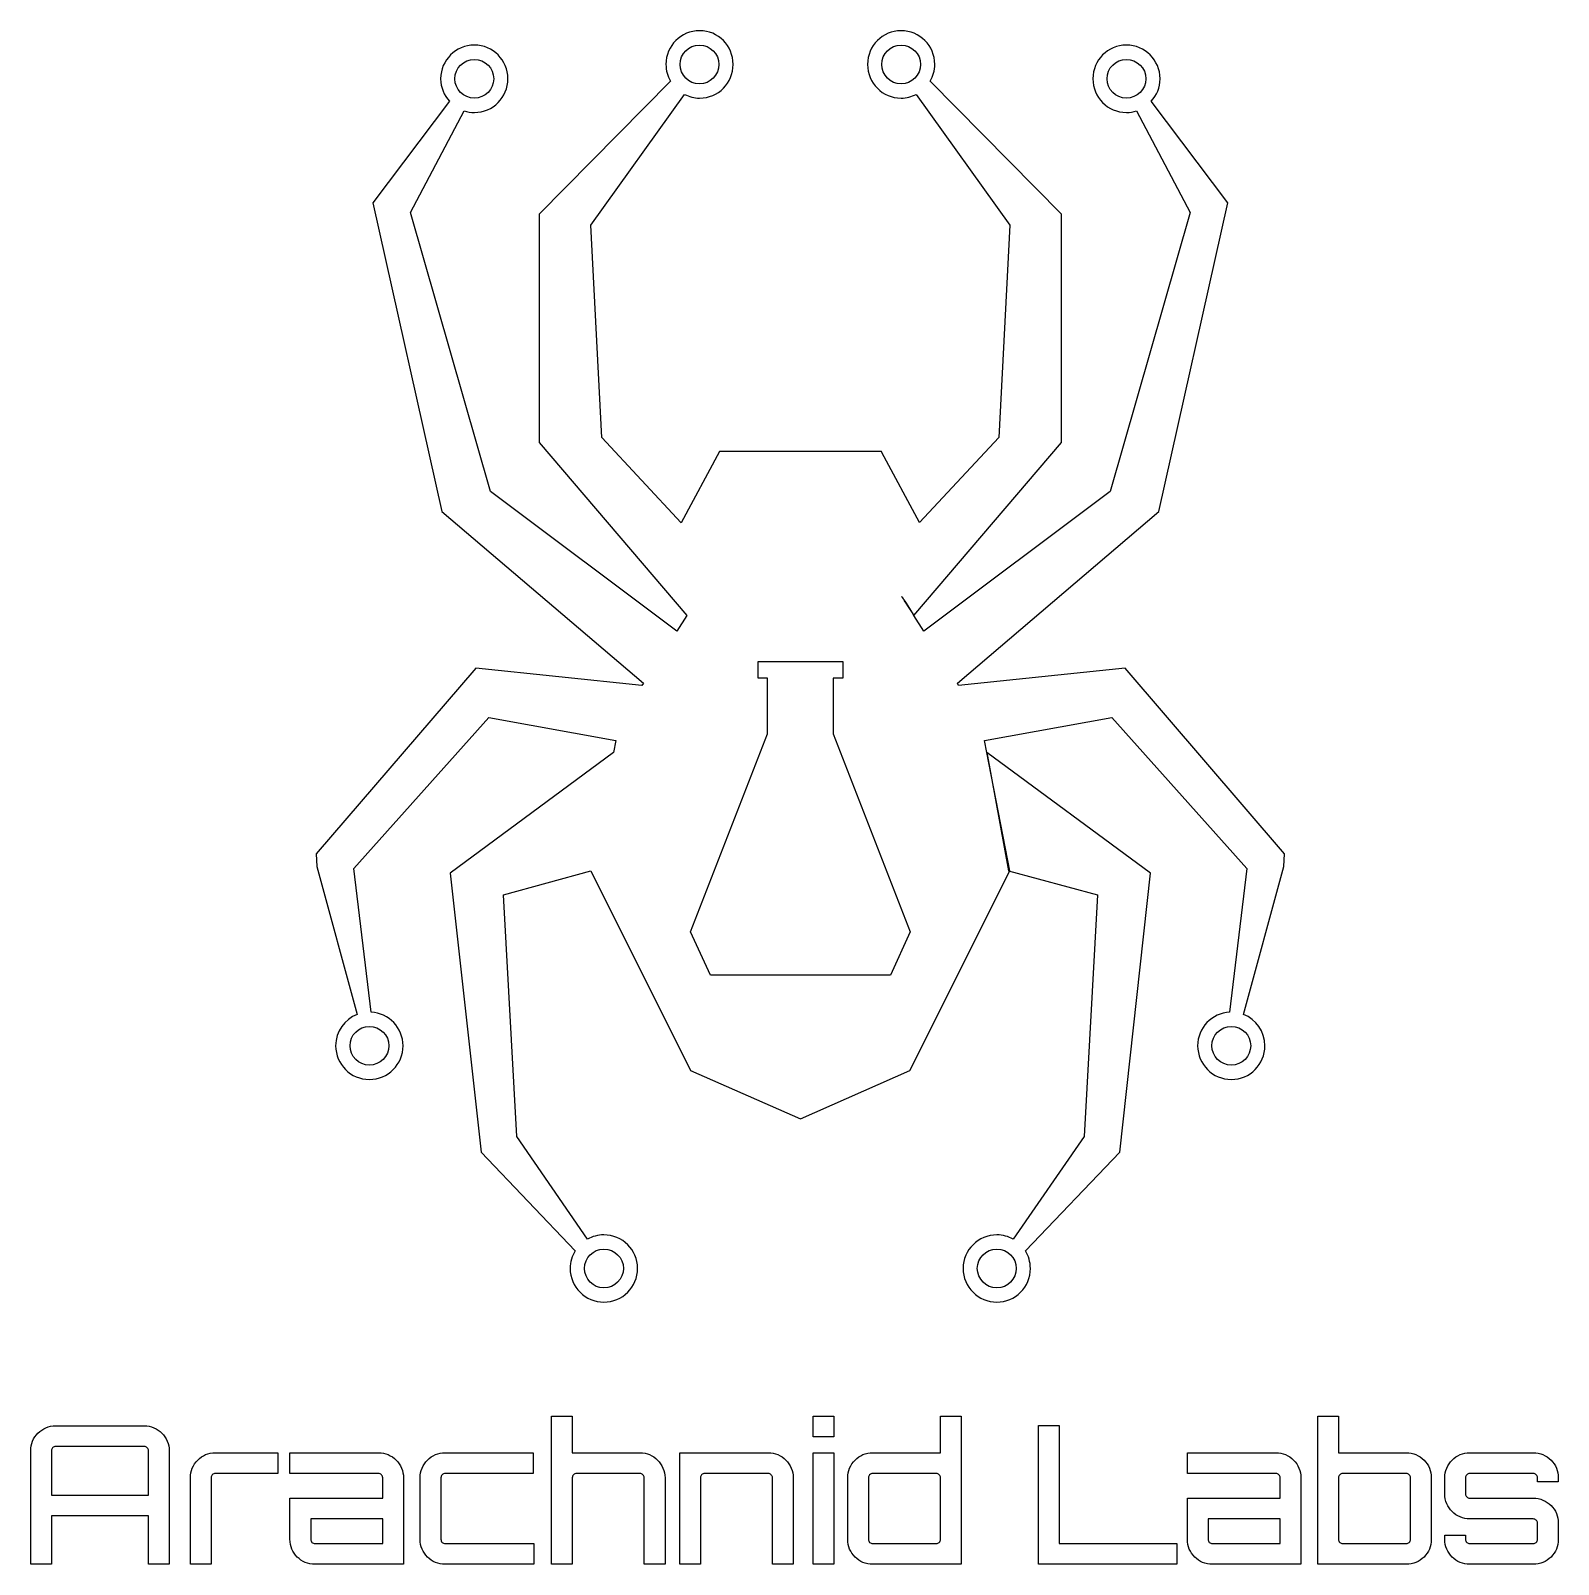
# Model space of a CAD drawing. Header units: millimetres. Extents: x 0.3 to 63, y 0.1 to 63.1.
import ezdxf

# ---------------------------------------------------------------- set-up
doc = ezdxf.new("R2010")
doc.units = ezdxf.units.MM
doc.layers.get('0').update_dxf_attribs({"linetype": 'CONTINUOUS', "true_color": 0xffffff})
doc.layers.add('Beaker', color=7, linetype='CONTINUOUS', true_color=0xffffff)

msp = doc.modelspace()

# ---------------------------------------------------------------- linework, layer by layer
at = {"color": 7, "true_color": 0xffffff}
for points in [[(27.777012, 63.129583), (27.777012, 63.129583)], [(27.768193, 62.538681), (27.768193, 62.538681)], [(36.049653, 62.538681), (36.049653, 62.538681)], [(18.525415, 61.947778), (18.525415, 61.947778)], [(45.30125, 61.947778), (45.30125, 61.947778)], [(26.577568, 61.057014), (21.188887, 55.597778), (21.188887, 46.213889), (27.247846, 39.114236), (26.833332, 38.470417), (19.186874, 44.203056), (15.90604, 55.668333), (18.102082, 59.839931)], [(36.667014, 60.510208), (40.521111, 55.139167), (40.0625, 46.416736), (36.808125, 42.924236), (35.255903, 45.799375), (35.247097, 45.852292), (28.597236, 45.852292), (27.018554, 42.915417), (23.764165, 46.416736), (23.305554, 55.139167), (27.159651, 60.510208)], [(45.724569, 59.839931), (47.920611, 55.668333), (44.639778, 44.203056), (36.9845, 38.470417), (36.578805, 39.114236), (42.637778, 46.213889), (42.637778, 55.597778), (37.249097, 61.057014)], [(17.50236, 60.227986), (14.353818, 56.065208), (17.193679, 43.382847), (25.466318, 36.327292), (25.404582, 36.239097), (18.578332, 36.953472), (12.025485, 29.315833), (12.051929, 28.795486), (13.709984, 22.727708)], [(50.116667, 22.727708), (51.774722, 28.795486), (51.801166, 29.315833), (45.248319, 36.953472), (38.41325, 36.239097), (38.360333, 36.327292), (46.632972, 43.382847), (49.472833, 56.065208), (46.324291, 60.227986)], [(30.175903, 37.226875), (30.572778, 37.226875), (33.253889, 37.226875), (33.650764, 37.226875), (33.650764, 36.538958), (33.253889, 36.538958), (33.262694, 34.245903), (36.420055, 26.114375), (35.608666, 24.341667), (28.217971, 24.341667), (27.406582, 26.114375), (30.563944, 34.245903), (30.563944, 36.538958), (30.175889, 36.538958), (30.175903, 37.226875)], [(14.283248, 22.815903), (13.577693, 28.724931), (19.125123, 34.916181), (24.337415, 33.9725), (24.240401, 33.478611), (17.537623, 28.522083), (18.798818, 17.074444), (22.670554, 13.0175)], [(23.173262, 13.49375), (20.262846, 17.718264), (19.71604, 27.631319), (23.305554, 28.619097), (27.406596, 20.425833), (31.913333, 18.432639), (36.41125, 20.425833), (40.512292, 28.619097), (39.577431, 33.487431), (39.480417, 33.9725), (44.701528, 34.916181), (50.248958, 28.724931), (49.543403, 22.815903)], [(39.577431, 33.487431), (40.462316, 28.619097), (44.110625, 27.631319), (43.563819, 17.718264), (40.653403, 13.49375)], [(41.156111, 13.0175), (45.027847, 17.074444), (46.289028, 28.522083), (39.577431, 33.487431)], [(14.212707, 22.233819), (14.212707, 22.233819)], [(49.613958, 22.233819), (49.613958, 22.233819)], [(23.84354, 13.088056), (23.84354, 13.088056)], [(39.983125, 13.088056), (39.983125, 13.088056)]]:
    msp.add_lwpolyline(points, dxfattribs=at)
for points in [[(27.777012, 63.129583), (27.012755, 63.129583), (26.39236, 62.509188), (26.39236, 61.744931)], [(29.152847, 61.744931), (29.152847, 62.509188), (28.540989, 63.129583), (27.777012, 63.129583)], [(36.049653, 63.129583), (35.285959, 63.129583), (34.673819, 62.509188), (34.673819, 61.744931)], [(37.434306, 61.744931), (37.434306, 62.509188), (36.814193, 63.129583), (36.049653, 63.129583)], [(18.525415, 62.538681), (17.761157, 62.538681), (17.140762, 61.918286), (17.140762, 61.154028)], [(19.901249, 61.154028), (19.901249, 61.918286), (19.289673, 62.538681), (18.525415, 62.538681)], [(26.974443, 61.744931), (26.974443, 62.185197), (27.328209, 62.538681), (27.768193, 62.538681)], [(27.768193, 62.538681), (28.208177, 62.538681), (28.570764, 62.184915), (28.570764, 61.744931)], [(35.255903, 61.744931), (35.255903, 62.185197), (35.609951, 62.538681), (36.049653, 62.538681)], [(36.049653, 62.538681), (36.490202, 62.538681), (36.852222, 62.184915), (36.852222, 61.744931)], [(45.301236, 62.538681), (44.537543, 62.538681), (43.925403, 61.918286), (43.925403, 61.154028)], [(46.685889, 61.154028), (46.685889, 61.918286), (46.065776, 62.538681), (45.301236, 62.538681)], [(17.722846, 61.154028), (17.723128, 61.594294), (18.085431, 61.947778), (18.525415, 61.947778)], [(18.525415, 61.947778), (18.965117, 61.947778), (19.319165, 61.594012), (19.319165, 61.154028)], [(26.39236, 61.744931), (26.39236, 61.494599), (26.461292, 61.259367), (26.577568, 61.057014)], [(27.768193, 60.942361), (27.327926, 60.942361), (26.974443, 61.305228), (26.974443, 61.744931)], [(28.570764, 61.744931), (28.570764, 61.304946), (28.207895, 60.942361), (27.768193, 60.942361)], [(27.777012, 60.360278), (28.540989, 60.360278), (29.152847, 60.980955), (29.152847, 61.744931)], [(34.673819, 61.744931), (34.673819, 60.980673), (35.285959, 60.360278), (36.049653, 60.360278)], [(36.049653, 60.942361), (35.609951, 60.942361), (35.255903, 61.305228), (35.255903, 61.744931)], [(36.852222, 61.744931), (36.852222, 61.304946), (36.489919, 60.942361), (36.049653, 60.942361)], [(37.249097, 61.057014), (37.365373, 61.259367), (37.434306, 61.494882), (37.434306, 61.744931)], [(44.5075, 61.154028), (44.5075, 61.594012), (44.861548, 61.947778), (45.30125, 61.947778)], [(45.30125, 61.947778), (45.741799, 61.947778), (46.103819, 61.594012), (46.103819, 61.154028)], [(17.140762, 61.154028), (17.140762, 60.794477), (17.277711, 60.474084), (17.50236, 60.227986)], [(18.525415, 60.360278), (18.085431, 60.360278), (17.722846, 60.714326), (17.722846, 61.154028)], [(18.525415, 59.769375), (19.289673, 59.769375), (19.901249, 60.390052), (19.901249, 61.154028)], [(19.319165, 61.154028), (19.319165, 60.714043), (18.965117, 60.360278), (18.525415, 60.360278)], [(43.925403, 61.154028), (43.925403, 60.38977), (44.537543, 59.769375), (45.301236, 59.769375)], [(45.30125, 60.360278), (44.861548, 60.360278), (44.5075, 60.714326), (44.5075, 61.154028)], [(46.103819, 61.154028), (46.103819, 60.714043), (45.741517, 60.360278), (45.30125, 60.360278)], [(46.324291, 60.227986), (46.54894, 60.474084), (46.685889, 60.794477), (46.685889, 61.154028)], [(27.159651, 60.510208), (27.345918, 60.416793), (27.554339, 60.360278), (27.777012, 60.360278)], [(36.049653, 60.360278), (36.272326, 60.360278), (36.480465, 60.416793), (36.667014, 60.510208)], [(18.102082, 59.839931), (18.235573, 59.797033), (18.377531, 59.769375), (18.525415, 59.769375)], [(45.301236, 59.769375), (45.44912, 59.769375), (45.590514, 59.797033), (45.724569, 59.839931)], [(36.578805, 39.114236), (35.757045, 40.382255), (36.083347, 39.894228), (36.578805, 39.114236)], [(13.709984, 22.727708), (13.197751, 22.524791), (12.82804, 22.024834), (12.82804, 21.440069)], [(15.597346, 21.440069), (15.597346, 22.180903), (15.014204, 22.778932), (14.283248, 22.815903)], [(49.543403, 22.815903), (48.812165, 22.778932), (48.229306, 22.180903), (48.229306, 21.440069)], [(50.989792, 21.440069), (50.989792, 22.024552), (50.628618, 22.524791), (50.116667, 22.727708)], [(13.418957, 21.440069), (13.418957, 21.880336), (13.773005, 22.233819), (14.212707, 22.233819)], [(14.212707, 22.233819), (14.652409, 22.233819), (15.015276, 21.880054), (15.015276, 21.440069)], [(48.811389, 21.440069), (48.811389, 21.880336), (49.174256, 22.233819), (49.613958, 22.233819)], [(49.613958, 22.233819), (50.054225, 22.233819), (50.407708, 21.880054), (50.407708, 21.440069)], [(12.82804, 21.440069), (12.82804, 20.676094), (13.448435, 20.055417), (14.212693, 20.055417)], [(14.212707, 20.646319), (13.772722, 20.646319), (13.418957, 21.000649), (13.418957, 21.440069)], [(14.212693, 20.055417), (14.976951, 20.055417), (15.597346, 20.676094), (15.597346, 21.440069)], [(15.015276, 21.440069), (15.015276, 21.000367), (14.652691, 20.646319), (14.212707, 20.646319)], [(48.229306, 21.440069), (48.229306, 20.676094), (48.849983, 20.055417), (49.613958, 20.055417)], [(49.613958, 20.646319), (49.173974, 20.646319), (48.811389, 21.000649), (48.811389, 21.440069)], [(49.613958, 20.055417), (50.378216, 20.055417), (50.989792, 20.676094), (50.989792, 21.440069)], [(50.407708, 21.440069), (50.407708, 21.000367), (50.053943, 20.646319), (49.613958, 20.646319)], [(23.84354, 13.670139), (23.598289, 13.670139), (23.372511, 13.605228), (23.173262, 13.49375)], [(25.228193, 12.294306), (25.228193, 13.058846), (24.607516, 13.670139), (23.84354, 13.670139)], [(39.983125, 13.670139), (39.218585, 13.670139), (38.598472, 13.058846), (38.598472, 12.294306)], [(40.653403, 13.49375), (40.453872, 13.605228), (40.227812, 13.670139), (39.983125, 13.670139)], [(22.670554, 13.0175), (22.539321, 12.806116), (22.458887, 12.56157), (22.458887, 12.294306)], [(23.04979, 12.294306), (23.04979, 12.734572), (23.403274, 13.088056), (23.84354, 13.088056)], [(23.84354, 13.088056), (24.283242, 13.088056), (24.64611, 12.73429), (24.64611, 12.294306)], [(39.180556, 12.294306), (39.180556, 12.734572), (39.543423, 13.088056), (39.983125, 13.088056)], [(39.983125, 13.088056), (40.422827, 13.088056), (40.776875, 12.73429), (40.776875, 12.294306)], [(41.358958, 12.294306), (41.358958, 12.56157), (41.287627, 12.806116), (41.156111, 13.0175)], [(22.458887, 12.294306), (22.458887, 11.53033), (23.079, 10.909653), (23.84354, 10.909653)], [(23.84354, 11.491736), (23.403274, 11.491736), (23.04979, 11.854886), (23.04979, 12.294306)], [(23.84354, 10.909653), (24.607516, 10.909653), (25.228193, 11.53033), (25.228193, 12.294306)], [(24.64611, 12.294306), (24.64611, 11.854603), (24.283242, 11.491736), (23.84354, 11.491736)], [(38.598472, 12.294306), (38.598472, 11.53033), (39.218585, 10.909653), (39.983125, 10.909653)], [(39.983125, 11.491736), (39.543141, 11.491736), (39.180556, 11.854886), (39.180556, 12.294306)], [(39.983125, 10.909653), (40.747383, 10.909653), (41.358958, 11.53033), (41.358958, 12.294306)], [(40.776875, 12.294306), (40.776875, 11.854603), (40.423109, 11.491736), (39.983125, 11.491736)]]:
    msp.add_open_spline(points, degree=3, dxfattribs=at)
at = {"layer": 'Beaker', "color": 7, "true_color": 0xffffff}
for points in [[(1.330349, 5.830711), (4.965372, 5.830711)], [(22.547322, 3.697111), (22.547322, 0.141111), (21.693882, 0.141111), (21.693882, 6.225822), (22.547322, 6.225822), (22.547322, 4.7244), (25.328905, 4.7244)], [(33.289034, 6.225822), (33.289034, 5.372382), (32.435594, 5.372382), (32.435594, 6.225822), (33.289034, 6.225822)], [(38.520184, 6.225822), (38.520184, 0.141111), (34.885162, 0.141111)], [(34.885162, 4.7244), (37.666744, 4.7244), (37.666744, 6.225822), (38.520184, 6.225822)], [(41.68922, 5.838613), (42.54266, 5.838613), (42.54266, 0.994551), (47.37882, 0.994551), (47.37882, 0.141111), (41.68922, 0.141111), (41.68922, 5.838613)], [(56.798887, 0.141111), (53.163865, 0.141111), (53.163865, 6.225822), (54.017305, 6.225822), (54.017305, 4.7244), (56.798887, 4.7244)], [(5.992661, 4.803422), (5.992661, 0.141111), (5.139221, 0.141111), (5.139221, 2.132471), (1.156501, 2.132471), (1.156501, 0.141111), (0.303061, 0.141111), (0.303061, 4.803422)], [(1.156501, 4.803422), (1.156501, 2.985911), (5.139221, 2.985911)], [(4.965372, 4.977271), (1.330349, 4.977271)], [(5.139221, 2.985911), (5.139221, 4.803422)], [(10.44902, 4.7244), (10.44902, 3.87096), (7.8887, 3.87096)], [(7.8887, 4.7244), (10.44902, 4.7244)], [(14.586451, 3.87096), (10.951428, 3.87096), (10.951428, 4.7244), (14.586451, 4.7244)], [(17.326423, 4.7244), (20.945641, 4.7244), (20.945641, 3.87096), (17.326423, 3.87096)], [(27.810326, 3.697111), (27.810326, 0.141111), (26.956886, 0.141111), (26.956886, 4.7244), (30.591907, 4.7244)], [(32.435594, 4.7244), (33.289034, 4.7244), (33.289034, 0.141111), (32.435594, 0.141111), (32.435594, 4.7244)], [(51.442908, 3.87096), (47.807886, 3.87096), (47.807886, 4.7244), (51.442908, 4.7244)], [(59.406745, 4.7244), (62.014478, 4.7244)], [(25.328905, 3.87096), (22.721171, 3.87096)], [(30.591907, 3.87096), (27.984175, 3.87096)], [(37.492895, 3.87096), (34.885162, 3.87096)], [(56.798887, 3.87096), (54.191154, 3.87096)], [(62.014478, 3.87096), (59.406745, 3.87096)], [(7.714851, 3.697111), (7.714851, 0.141111), (6.861411, 0.141111), (6.861411, 1.1684), (6.861411, 3.697111)], [(10.951428, 1.1684), (10.951428, 2.859476), (14.7603, 2.859476), (14.7603, 3.697111)], [(15.61374, 3.697111), (15.61374, 0.141111), (11.978717, 0.141111)], [(16.299134, 1.1684), (16.299134, 3.697111)], [(17.152574, 3.697111), (17.152574, 1.1684)], [(26.356193, 3.697111), (26.356193, 0.141111), (25.502753, 0.141111), (25.502753, 3.697111)], [(31.619196, 3.697111), (31.619196, 0.141111), (30.765756, 0.141111), (30.765756, 3.697111)], [(33.857873, 1.1684), (33.857873, 3.697111)], [(34.711313, 3.697111), (34.711313, 1.1684)], [(37.666744, 1.1684), (37.666744, 3.697111)], [(47.807886, 1.1684), (47.807886, 2.859476), (51.616757, 2.859476), (51.616757, 3.697111)], [(52.470197, 3.697111), (52.470197, 0.141111), (48.835175, 0.141111)], [(54.017305, 3.697111), (54.017305, 1.1684)], [(56.972736, 1.1684), (56.972736, 3.697111)], [(57.826176, 3.697111), (57.826176, 1.1684)], [(58.379456, 3.033324), (58.379456, 3.697111)], [(59.232896, 3.697111), (59.232896, 3.033324)], [(63.041767, 3.523262), (62.188327, 3.523262), (62.188327, 3.697111)], [(63.041767, 3.697111), (63.041767, 3.523262)], [(59.406745, 2.859476), (62.014478, 2.859476)], [(14.7603, 2.006036), (11.804868, 2.006036), (11.804868, 1.1684)], [(11.978717, 0.994551), (14.7603, 0.994551), (14.7603, 2.006036)], [(51.616757, 2.006036), (48.661326, 2.006036), (48.661326, 1.1684)], [(48.835175, 0.994551), (51.616757, 0.994551), (51.616757, 2.006036)], [(62.014478, 2.006036), (59.406745, 2.006036)], [(58.379456, 1.1684), (58.379456, 1.342249), (59.232896, 1.342249), (59.232896, 1.1684)], [(62.188327, 1.1684), (62.188327, 1.832187)], [(63.041767, 1.832187), (63.041767, 1.1684)], [(20.961445, 0.994551), (20.961445, 0.141111), (17.326423, 0.141111)], [(17.326423, 0.994551), (20.961445, 0.994551)], [(34.885162, 0.994551), (37.492895, 0.994551)], [(54.191154, 0.994551), (56.798887, 0.994551)], [(59.406745, 0.994551), (62.014478, 0.994551)], [(62.014478, 0.141111), (59.406745, 0.141111)]]:
    msp.add_lwpolyline(points, dxfattribs=at)
for points in [[(0.603345, 5.530427), (0.698171, 5.625248), (0.806168, 5.699001), (0.927336, 5.751689)], [(0.927336, 5.751689), (1.05377, 5.804366), (1.188108, 5.830705), (1.330349, 5.830711)], [(4.965372, 5.830711), (5.107606, 5.830705), (5.23931, 5.80438), (5.360483, 5.751689)], [(5.360483, 5.751689), (5.486913, 5.699001), (5.597544, 5.625248), (5.692376, 5.530427)], [(0.303061, 4.803422), (0.30306, 4.945657), (0.329401, 5.077361), (0.382083, 5.198533)], [(0.382083, 5.198533), (0.434764, 5.324963), (0.508518, 5.435594), (0.603345, 5.530427)], [(5.692376, 5.530427), (5.787197, 5.435594), (5.860951, 5.324963), (5.913638, 5.198533)], [(5.913638, 5.198533), (5.966314, 5.077361), (5.992654, 4.945657), (5.992661, 4.803422)], [(1.203914, 4.921956), (1.172304, 4.890341), (1.156499, 4.85083), (1.156501, 4.803422)], [(1.330349, 4.977271), (1.282935, 4.977265), (1.24079, 4.958842), (1.203914, 4.921956)], [(5.083905, 4.921956), (5.052291, 4.958828), (5.01278, 4.977265), (4.965372, 4.977271)], [(5.139221, 4.803422), (5.139215, 4.85083), (5.120777, 4.890341), (5.083905, 4.921956)], [(6.940433, 4.092222), (6.993114, 4.218655), (7.066868, 4.329286), (7.161696, 4.424116)], [(7.161696, 4.424116), (7.256521, 4.518937), (7.364518, 4.592693), (7.485687, 4.645378)], [(7.485687, 4.645378), (7.612121, 4.698055), (7.746459, 4.724394), (7.8887, 4.7244)], [(14.586451, 4.7244), (14.728686, 4.724394), (14.86039, 4.69804), (14.981562, 4.645378)], [(14.981562, 4.645378), (15.107993, 4.592693), (15.218624, 4.518937), (15.313455, 4.424116)], [(15.313455, 4.424116), (15.408277, 4.329286), (15.482031, 4.218655), (15.534717, 4.092222)], [(16.378156, 4.092222), (16.430837, 4.218655), (16.504591, 4.329286), (16.599418, 4.424116)], [(16.599418, 4.424116), (16.694244, 4.518937), (16.802241, 4.592693), (16.92341, 4.645378)], [(16.92341, 4.645378), (17.049844, 4.698055), (17.184181, 4.724394), (17.326423, 4.7244)], [(25.328905, 4.7244), (25.47114, 4.724394), (25.602844, 4.69804), (25.724016, 4.645378)], [(25.724016, 4.645378), (25.850446, 4.592693), (25.958444, 4.518937), (26.048007, 4.424116)], [(26.048007, 4.424116), (26.142828, 4.329286), (26.216583, 4.218655), (26.269269, 4.092222)], [(30.591907, 4.7244), (30.734144, 4.724394), (30.865849, 4.69804), (30.987018, 4.645378)], [(30.987018, 4.645378), (31.113451, 4.592693), (31.224082, 4.518937), (31.318911, 4.424116)], [(31.318911, 4.424116), (31.413735, 4.329286), (31.487488, 4.218655), (31.540173, 4.092222)], [(33.936895, 4.092222), (33.989574, 4.218655), (34.06333, 4.329286), (34.158157, 4.424116)], [(34.158157, 4.424116), (34.252981, 4.518937), (34.360979, 4.592693), (34.482148, 4.645378)], [(34.482148, 4.645378), (34.608581, 4.698055), (34.742919, 4.724394), (34.885162, 4.7244)], [(51.442908, 4.7244), (51.585145, 4.724394), (51.71685, 4.69804), (51.838019, 4.645378)], [(51.838019, 4.645378), (51.964452, 4.592693), (52.075083, 4.518937), (52.169912, 4.424116)], [(52.169912, 4.424116), (52.264736, 4.329286), (52.338489, 4.218655), (52.391175, 4.092222)], [(56.798887, 4.7244), (56.941122, 4.724394), (57.072826, 4.69804), (57.193998, 4.645378)], [(57.193998, 4.645378), (57.320428, 4.592693), (57.431059, 4.518937), (57.525892, 4.424116)], [(57.525892, 4.424116), (57.620713, 4.329286), (57.694466, 4.218655), (57.747154, 4.092222)], [(58.458478, 4.092222), (58.511158, 4.218655), (58.584911, 4.329286), (58.67974, 4.424116)], [(58.67974, 4.424116), (58.774564, 4.518937), (58.882562, 4.592693), (59.003732, 4.645378)], [(59.003732, 4.645378), (59.130164, 4.698055), (59.264502, 4.724394), (59.406745, 4.7244)], [(62.014478, 4.7244), (62.156713, 4.724394), (62.288417, 4.69804), (62.409589, 4.645378)], [(62.409589, 4.645378), (62.536019, 4.592693), (62.64665, 4.518937), (62.741483, 4.424116)], [(62.741483, 4.424116), (62.836304, 4.329286), (62.910057, 4.218655), (62.962745, 4.092222)], [(6.861411, 3.697111), (6.861411, 3.839348), (6.887751, 3.97105), (6.940433, 4.092222)], [(7.762265, 3.815644), (7.730654, 3.784033), (7.71485, 3.744522), (7.714851, 3.697111)], [(7.8887, 3.87096), (7.841285, 3.870957), (7.79914, 3.852531), (7.762265, 3.815644)], [(14.704984, 3.815644), (14.673371, 3.852517), (14.63386, 3.870957), (14.586451, 3.87096)], [(14.7603, 3.697111), (14.760295, 3.744522), (14.741856, 3.784033), (14.704984, 3.815644)], [(15.534717, 4.092222), (15.587394, 3.97105), (15.613734, 3.839348), (15.61374, 3.697111)], [(16.299134, 3.697111), (16.299133, 3.839348), (16.325474, 3.97105), (16.378156, 4.092222)], [(17.199987, 3.815644), (17.168377, 3.784033), (17.152573, 3.744522), (17.152574, 3.697111)], [(17.326423, 3.87096), (17.279008, 3.870957), (17.236863, 3.852531), (17.199987, 3.815644)], [(22.594736, 3.815644), (22.563125, 3.784033), (22.547321, 3.744522), (22.547322, 3.697111)], [(22.721171, 3.87096), (22.673756, 3.870957), (22.631611, 3.852531), (22.594736, 3.815644)], [(25.447438, 3.815644), (25.415825, 3.852517), (25.376314, 3.870957), (25.328905, 3.87096)], [(25.502753, 3.697111), (25.502749, 3.744522), (25.48431, 3.784033), (25.447438, 3.815644)], [(26.269269, 4.092222), (26.327213, 3.97105), (26.356188, 3.839348), (26.356193, 3.697111)], [(27.857739, 3.815644), (27.826129, 3.784033), (27.810325, 3.744522), (27.810326, 3.697111)], [(27.984175, 3.87096), (27.93676, 3.870957), (27.894615, 3.852531), (27.857739, 3.815644)], [(30.71044, 3.815644), (30.678828, 3.852517), (30.639317, 3.870957), (30.591907, 3.87096)], [(30.765756, 3.697111), (30.765753, 3.744522), (30.747327, 3.784033), (30.71044, 3.815644)], [(31.540173, 4.092222), (31.59285, 3.97105), (31.619193, 3.839348), (31.619196, 3.697111)], [(33.857873, 3.697111), (33.857873, 3.839348), (33.884204, 3.97105), (33.936895, 4.092222)], [(34.758726, 3.815644), (34.727114, 3.784033), (34.71131, 3.744522), (34.711313, 3.697111)], [(34.885162, 3.87096), (34.837745, 3.870957), (34.795601, 3.852531), (34.758726, 3.815644)], [(37.611428, 3.815644), (37.579814, 3.852517), (37.540303, 3.870957), (37.492895, 3.87096)], [(37.666744, 3.697111), (37.666738, 3.744522), (37.648286, 3.784033), (37.611428, 3.815644)], [(51.561441, 3.815644), (51.529829, 3.852517), (51.490318, 3.870957), (51.442908, 3.87096)], [(51.616757, 3.697111), (51.616754, 3.744522), (51.598328, 3.784033), (51.561441, 3.815644)], [(52.391175, 4.092222), (52.443851, 3.97105), (52.470194, 3.839348), (52.470197, 3.697111)], [(54.064718, 3.815644), (54.033107, 3.784033), (54.017302, 3.744522), (54.017305, 3.697111)], [(54.191154, 3.87096), (54.143738, 3.870957), (54.101594, 3.852531), (54.064718, 3.815644)], [(56.917421, 3.815644), (56.885806, 3.852517), (56.846295, 3.870957), (56.798887, 3.87096)], [(56.972736, 3.697111), (56.972731, 3.744522), (56.954279, 3.784033), (56.917421, 3.815644)], [(57.747154, 4.092222), (57.799831, 3.97105), (57.826171, 3.839348), (57.826176, 3.697111)], [(58.379456, 3.697111), (58.379456, 3.839348), (58.405787, 3.97105), (58.458478, 4.092222)], [(59.280309, 3.815644), (59.248698, 3.784033), (59.232893, 3.744522), (59.232896, 3.697111)], [(59.406745, 3.87096), (59.359329, 3.870957), (59.317184, 3.852531), (59.280309, 3.815644)], [(62.133012, 3.815644), (62.101397, 3.852517), (62.061886, 3.870957), (62.014478, 3.87096)], [(62.188327, 3.697111), (62.188321, 3.744522), (62.169898, 3.784033), (62.133012, 3.815644)], [(62.962745, 4.092222), (63.015422, 3.97105), (63.041761, 3.839348), (63.041767, 3.697111)], [(58.458478, 2.630311), (58.405796, 2.756744), (58.379456, 2.891082), (58.379456, 3.033324)], [(58.67974, 2.30632), (58.584911, 2.401144), (58.511158, 2.509142), (58.458478, 2.630311)], [(59.232896, 3.033324), (59.232893, 2.985908), (59.2487, 2.943764), (59.280309, 2.906889)], [(59.280309, 2.906889), (59.317184, 2.875277), (59.359329, 2.859473), (59.406745, 2.859476)], [(62.014478, 2.859476), (62.156713, 2.859473), (62.288417, 2.833144), (62.409589, 2.780453)], [(62.409589, 2.780453), (62.536019, 2.727768), (62.64665, 2.654015), (62.741483, 2.559191)], [(62.741483, 2.559191), (62.836304, 2.464362), (62.910057, 2.353731), (62.962745, 2.227298)], [(59.003732, 2.085058), (58.882562, 2.137737), (58.774564, 2.211491), (58.67974, 2.30632)], [(59.406745, 2.006036), (59.264502, 2.006033), (59.130164, 2.032367), (59.003732, 2.085058)], [(62.133012, 1.95072), (62.101397, 1.987595), (62.061886, 2.006033), (62.014478, 2.006036)], [(62.188327, 1.832187), (62.188321, 1.879597), (62.169898, 1.919108), (62.133012, 1.95072)], [(62.962745, 2.227298), (63.015422, 2.106128), (63.041761, 1.974424), (63.041767, 1.832187)], [(11.030451, 0.765387), (10.977769, 0.891822), (10.951428, 1.02616), (10.951428, 1.1684)], [(11.251713, 0.441396), (11.156886, 0.536222), (11.083132, 0.644217), (11.030451, 0.765387)], [(11.804868, 1.1684), (11.804867, 1.120987), (11.820673, 1.07884), (11.852282, 1.041964)], [(11.852282, 1.041964), (11.889157, 1.010356), (11.931303, 0.994551), (11.978717, 0.994551)], [(16.378156, 0.765387), (16.325474, 0.891822), (16.299133, 1.02616), (16.299134, 1.1684)], [(16.599418, 0.441396), (16.504591, 0.536222), (16.430837, 0.644217), (16.378156, 0.765387)], [(17.152574, 1.1684), (17.152573, 1.120987), (17.168378, 1.07884), (17.199987, 1.041964)], [(17.199987, 1.041964), (17.236863, 1.010356), (17.279008, 0.994551), (17.326423, 0.994551)], [(33.936895, 0.765387), (33.884212, 0.891822), (33.857873, 1.02616), (33.857873, 1.1684)], [(34.158157, 0.441396), (34.06333, 0.536222), (33.989574, 0.644217), (33.936895, 0.765387)], [(34.711313, 1.1684), (34.71131, 1.120987), (34.727117, 1.07884), (34.758726, 1.041964)], [(34.758726, 1.041964), (34.795601, 1.010356), (34.837745, 0.994551), (34.885162, 0.994551)], [(37.492895, 0.994551), (37.540303, 0.994551), (37.579814, 1.010356), (37.611428, 1.041964)], [(37.611428, 1.041964), (37.648301, 1.07884), (37.666738, 1.120987), (37.666744, 1.1684)], [(47.886908, 0.765387), (47.834228, 0.891822), (47.807886, 1.02616), (47.807886, 1.1684)], [(48.10817, 0.441396), (48.013343, 0.536222), (47.93959, 0.644217), (47.886908, 0.765387)], [(48.661326, 1.1684), (48.661326, 1.120987), (48.67713, 1.07884), (48.708739, 1.041964)], [(48.708739, 1.041964), (48.745617, 1.010356), (48.787761, 0.994551), (48.835175, 0.994551)], [(54.017305, 1.1684), (54.017302, 1.120987), (54.03311, 1.07884), (54.064718, 1.041964)], [(54.064718, 1.041964), (54.101594, 1.010356), (54.143738, 0.994551), (54.191154, 0.994551)], [(56.798887, 0.994551), (56.846295, 0.994551), (56.885806, 1.010356), (56.917421, 1.041964)], [(56.917421, 1.041964), (56.954293, 1.07884), (56.972731, 1.120987), (56.972736, 1.1684)], [(57.747154, 0.765387), (57.694466, 0.644217), (57.620713, 0.536222), (57.525892, 0.441396)], [(57.826176, 1.1684), (57.826171, 1.02616), (57.799817, 0.891822), (57.747154, 0.765387)], [(58.458478, 0.765387), (58.405796, 0.891822), (58.379456, 1.02616), (58.379456, 1.1684)], [(58.67974, 0.441396), (58.584911, 0.536222), (58.511158, 0.644217), (58.458478, 0.765387)], [(59.232896, 1.1684), (59.232893, 1.120987), (59.2487, 1.07884), (59.280309, 1.041964)], [(59.280309, 1.041964), (59.317184, 1.010356), (59.359329, 0.994551), (59.406745, 0.994551)], [(62.014478, 0.994551), (62.061886, 0.994551), (62.101397, 1.010356), (62.133012, 1.041964)], [(62.133012, 1.041964), (62.169884, 1.07884), (62.188321, 1.120987), (62.188327, 1.1684)], [(62.962745, 0.765387), (62.910057, 0.644217), (62.836304, 0.536222), (62.741483, 0.441396)], [(63.041767, 1.1684), (63.041761, 1.02616), (63.015436, 0.891822), (62.962745, 0.765387)], [(11.575704, 0.220133), (11.454536, 0.272816), (11.346539, 0.346569), (11.251713, 0.441396)], [(11.978717, 0.141111), (11.836476, 0.141111), (11.702138, 0.167442), (11.575704, 0.220133)], [(16.92341, 0.220133), (16.802241, 0.272816), (16.694244, 0.346569), (16.599418, 0.441396)], [(17.326423, 0.141111), (17.184181, 0.141111), (17.049844, 0.167442), (16.92341, 0.220133)], [(34.482148, 0.220133), (34.360979, 0.272816), (34.252981, 0.346569), (34.158157, 0.441396)], [(34.885162, 0.141111), (34.742919, 0.141111), (34.608581, 0.167442), (34.482148, 0.220133)], [(48.432161, 0.220133), (48.310995, 0.272816), (48.202997, 0.346569), (48.10817, 0.441396)], [(48.835175, 0.141111), (48.692935, 0.141111), (48.558597, 0.167442), (48.432161, 0.220133)], [(57.193998, 0.220133), (57.072826, 0.167451), (56.941122, 0.141111), (56.798887, 0.141111)], [(57.525892, 0.441396), (57.431059, 0.346569), (57.320428, 0.272816), (57.193998, 0.220133)], [(59.003732, 0.220133), (58.882562, 0.272816), (58.774564, 0.346569), (58.67974, 0.441396)], [(59.406745, 0.141111), (59.264502, 0.141111), (59.130164, 0.167442), (59.003732, 0.220133)], [(62.409589, 0.220133), (62.288417, 0.167451), (62.156713, 0.141111), (62.014478, 0.141111)], [(62.741483, 0.441396), (62.64665, 0.346569), (62.536019, 0.272816), (62.409589, 0.220133)]]:
    msp.add_open_spline(points, degree=3, dxfattribs=at)

doc.saveas('drawing.dxf')
